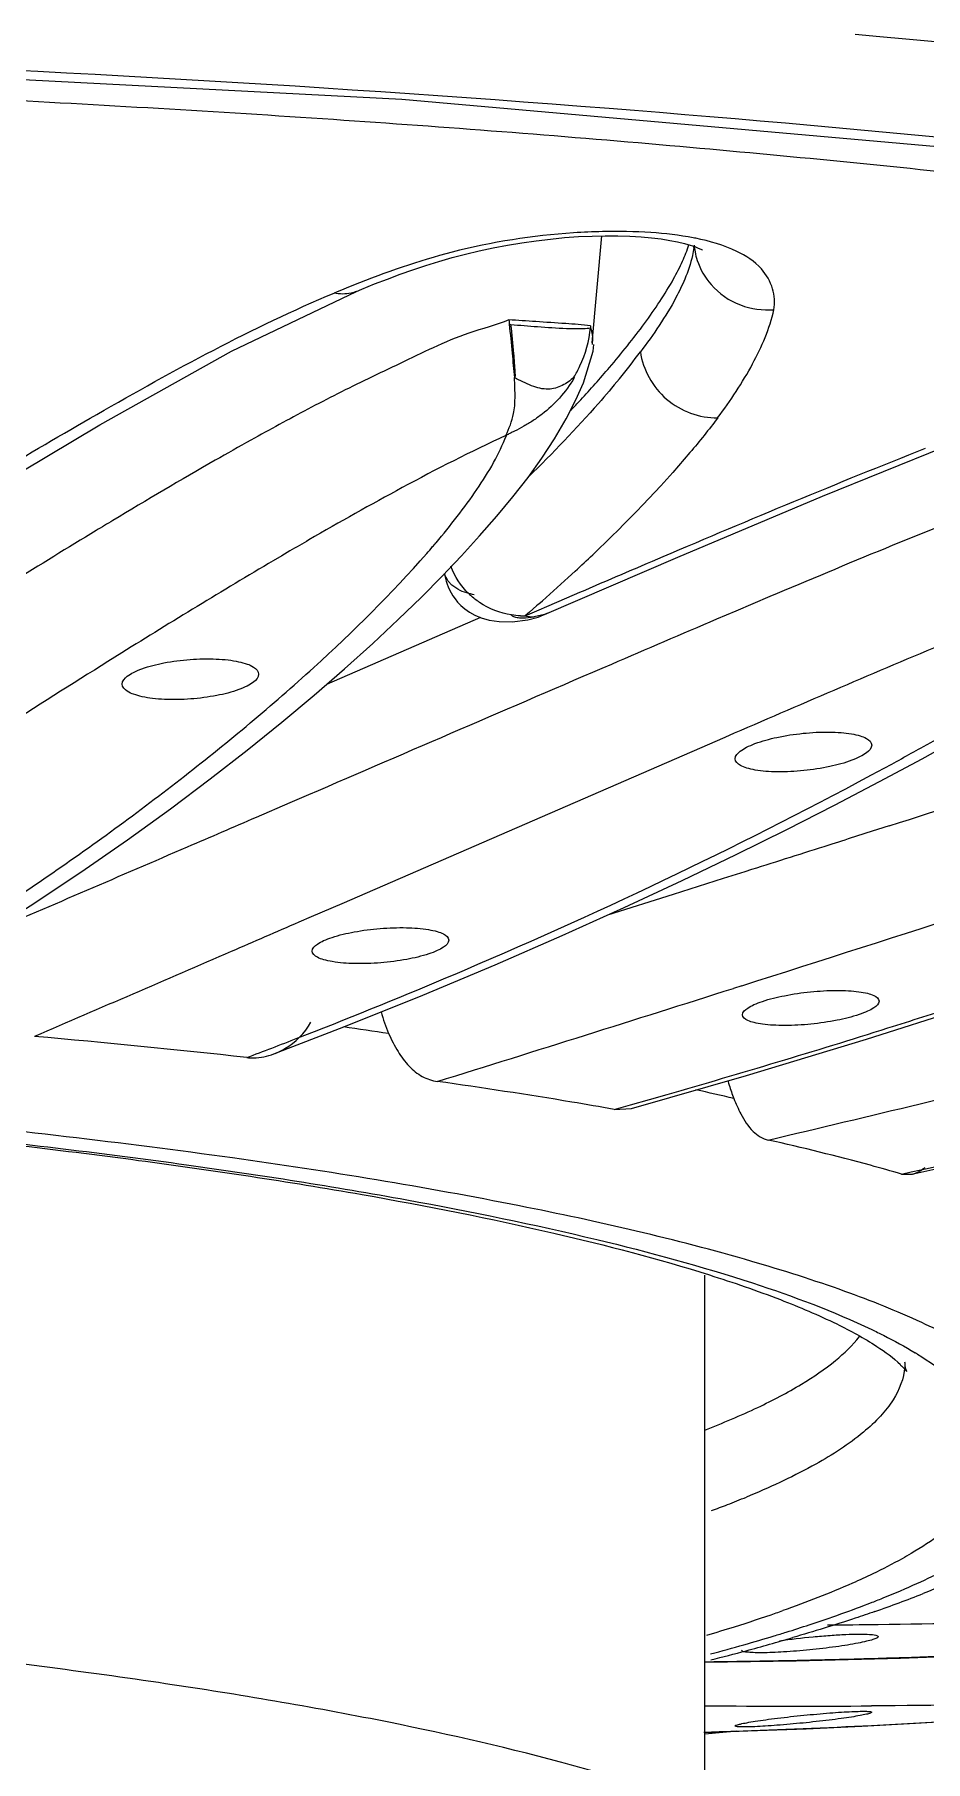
# Model space of a CAD drawing. Header units: millimetres. Extents: x 601 to 1195, y -13 to 407.
# Drawn here: x 769.07 to 772.01, y 296.82 to 302.52 of the extents above; entities that cross this region are included whole.
import ezdxf

# ---------------------------------------------------------------- set-up
doc = ezdxf.new("R2010")
doc.units = ezdxf.units.MM
doc.header["$LTSCALE"] = 0.1

msp = doc.modelspace()

# ---------------------------------------------------------------- linework, layer by layer
for p, q in [((771.8589, 302.508), (771.7779, 302.5153)), ((770.9112, 301.4993), (770.9424, 301.8519)), ((769.722, 301.4716), (770.1343, 301.6686)), ((770.6381, 301.56), (770.6433, 301.5595)), ((770.9112, 301.4993), (770.9106, 301.494)), ((770.9139, 301.4714), (770.9168, 301.4933)), ((771.6695, 300.9933), (772.0716, 301.1559)), ((770.4803, 300.797), (770.54, 300.8623)), ((769.9149, 300.8129), (769.8882, 300.7972)), ((769.8882, 300.7972), (769.8597, 300.7804)), ((770.4169, 300.7303), (770.4803, 300.797)), ((770.855, 300.7466), (770.8316, 300.725)), ((770.7328, 300.6361), (770.7279, 300.6317)), ((770.7352, 300.6383), (770.7328, 300.6361)), ((770.7535, 300.6265), (770.8024, 300.6475)), ((770.8024, 300.6475), (770.8704, 300.6768)), ((771.4964, 300.6623), (771.3846, 300.6149)), ((770.5426, 300.5933), (770.0353, 300.3729)), ((770.6897, 300.599), (770.7127, 300.6089)), ((770.7046, 300.6113), (770.6905, 300.599)), ((770.7279, 300.6317), (770.7046, 300.6113)), ((770.7194, 300.5962), (770.7095, 300.5936)), ((770.7127, 300.6089), (770.7442, 300.6225)), ((770.7541, 300.6039), (770.7194, 300.5962)), ((770.7327, 300.5947), (770.7602, 300.6068)), ((770.7442, 300.6225), (770.7535, 300.6265)), ((770.7631, 300.6083), (770.7541, 300.6039)), ((771.3846, 300.6149), (771.3207, 300.5877)), ((769.3612, 300.4773), (769.315, 300.4484)), ((771.348, 300.1984), (770.0854, 299.6502)), ((771.3791, 300.2119), (771.348, 300.1984)), ((769.9762, 300.0088), (769.9142, 299.9821)), ((769.9142, 299.9821), (769.8038, 299.9345)), ((771.89, 299.9067), (771.8131, 299.8822)), ((771.8131, 299.8822), (771.7754, 299.8702)), ((771.2074, 299.7265), (771.3856, 299.8122)), ((771.3427, 299.7329), (771.1774, 299.6806)), ((771.4135, 299.7553), (771.3427, 299.7329)), ((771.436, 299.7624), (771.4135, 299.7553)), ((771.1774, 299.6806), (770.9618, 299.6127)), ((770.0854, 299.6502), (769.9852, 299.6068)), ((769.9852, 299.6068), (769.9439, 299.5889)), ((770.0925, 299.2442), (770.3526, 299.3489)), ((771.4043, 299.3798), (771.3765, 299.371)), ((771.8152, 299.2039), (772.1725, 299.3174)), ((769.8621, 299.155), (770.0925, 299.2442)), ((769.9408, 299.2074), (769.996, 299.229)), ((771.4191, 299.0841), (771.8152, 299.2039)), ((771.0404, 298.9754), (771.4191, 299.0841)), ((770.9832, 298.9722), (771.0372, 298.9873)), ((771.0372, 298.9873), (771.1003, 299.0052)), ((771.1003, 299.0052), (771.1579, 299.0216)), ((770.9835, 298.9721), (771.0404, 298.9754)), ((771.9639, 298.758), (772.5185, 298.8814)), ((771.9299, 298.759), (771.9622, 298.766)), ((771.93, 298.759), (771.9639, 298.7581)), ((771.9622, 298.766), (771.9944, 298.7729)), ((771.9944, 298.7729), (772.0499, 298.7849)), ((771.2817, 295.5546), (771.2817, 298.4257)), ((771.422, 297.6954), (771.4189, 297.6942)), ((771.4291, 297.6983), (771.422, 297.6954)), ((771.4339, 297.7003), (771.4291, 297.6983)), ((771.583, 297.1541), (771.9264, 297.1632)), ((771.2817, 297.1494), (771.583, 297.1541)), ((771.2817, 296.9184), (771.4236, 296.923)), ((771.3533, 296.9191), (771.2823, 296.9129)), ((771.3853, 296.922), (771.3533, 296.9191))]:
    msp.add_line(p, q)
for points in [[(758.2401, 302.2278), (760.5613, 302.3807), (762.9754, 302.4614), (765.4342, 302.477), (767.8921, 302.4269), (770.2831, 302.3018), (772.5583, 302.1014), (774.6471, 301.8305)], [(770.2361, 301.7094), (770.2782, 301.725), (770.3204, 301.7399), (770.3629, 301.7539), (770.4059, 301.7673), (770.4494, 301.7798), (770.4938, 301.7915), (770.5389, 301.8023), (770.5849, 301.8122), (770.6316, 301.8211), (770.6788, 301.8289), (770.7261, 301.8356), (770.7733, 301.8412), (770.82, 301.8457), (770.8658, 301.849), (770.9106, 301.8511), (770.954, 301.8522), (770.9956, 301.852), (771.0351, 301.8508), (771.0722, 301.8485), (771.1067, 301.8452), (771.1383, 301.8413)], [(771.1383, 301.8413), (771.1669, 301.8367), (771.1924, 301.8317), (771.2147, 301.8264), (771.2335, 301.8211), (771.2488, 301.816), (771.2604, 301.8116), (771.2686, 301.8079), (771.2735, 301.8053), (771.2746, 301.8047)], [(770.1342, 301.6685), (770.1515, 301.6758), (770.1939, 301.693), (770.2361, 301.7094)], [(768.4722, 300.7309), (768.8591, 300.9722), (769.2879, 301.229), (769.722, 301.4716)], [(770.8567, 301.3109), (770.8827, 301.3672), (770.9139, 301.4714)], [(770.7451, 301.1191), (770.7869, 301.1824), (770.8254, 301.248), (770.8567, 301.3109)], [(770.54, 300.8623), (770.5966, 300.9272), (770.6498, 300.9916), (770.6994, 301.0556), (770.7451, 301.1191)], [(770.7539, 300.6038), (771.1926, 300.7925), (771.6695, 300.9933)], [(768.8757, 299.5269), (769.0586, 299.6431), (769.2258, 299.7542), (769.3795, 299.8608), (769.5212, 299.9632), (769.6523, 300.0616), (769.774, 300.1565), (769.8879, 300.2484), (769.9949, 300.3378), (770.0951, 300.4246), (770.1876, 300.5078), (770.2719, 300.5867), (770.348, 300.6607), (770.4169, 300.7303)], [(770.4236, 300.7389), (770.4251, 300.7319), (770.4275, 300.7223), (770.4301, 300.7131)], [(770.4301, 300.7131), (770.4331, 300.7039), (770.4367, 300.6945), (770.4409, 300.685), (770.446, 300.6752), (770.452, 300.6651), (770.459, 300.6549), (770.4674, 300.6444)], [(770.4674, 300.6444), (770.4779, 300.6334), (770.4909, 300.6221), (770.5063, 300.6112), (770.524, 300.6013), (770.545, 300.5925)], [(770.545, 300.5925), (770.5712, 300.585), (770.6042, 300.5799)], [(770.6042, 300.5799), (770.6476, 300.579), (770.6985, 300.5854), (770.7327, 300.5947)], [(771.8579, 300.0527), (771.9979, 300.1279), (772.1302, 300.201), (772.2554, 300.2721), (772.3739, 300.3413)], [(771.3856, 299.8122), (771.5527, 299.8951), (771.7097, 299.9751), (771.8579, 300.0527)], [(770.3526, 299.3489), (770.5915, 299.4491), (770.812, 299.5452), (771.0167, 299.6376), (771.2074, 299.7265)], [(771.9264, 297.1632), (772.2422, 297.1746), (772.5345, 297.1878), (772.8069, 297.2022)], [(771.7996, 296.9392), (771.9759, 296.9486), (772.1455, 296.9587), (772.3093, 296.9693), (772.4684, 296.9806), (772.6236, 296.9924), (772.7756, 297.0048), (772.9258, 297.0178), (773.1007, 297.0341)], [(771.4236, 296.923), (771.6159, 296.9306), (771.7996, 296.9392)]]:
    msp.add_lwpolyline(points)
for centre, radius, start, end in [((770.9919, 299.6728), 2.1934, 91.2304, 93.7291), ((771.09, 301.0409), 0.819, 78.5888, 79.1516), ((770.9333, 301.8567), 0.3157, 352.0266, 352.7652), ((771.4626, 301.8382), 0.2164, 184.6918, 190.521), ((771.6437, 297.8725), 4.108, 111.7096, 112.6678), ((771.4747, 301.6644), 0.8431, 186.1217, 187.1118), ((771.55, 301.5), 0.6465, 175.1446, 175.6735), ((768.9503, 303.0566), 2.648, 320.7392, 323.1726), ((780.9707, 281.5872), 22.5605, 121.05943, 121.22247), ((777.6593, 287.6038), 15.312, 120.11393, 120.38271), ((768.0468, 302.8332), 3.0809, 318.8196, 319.3724), ((768.1823, 302.7168), 2.9023, 319.3747, 319.7119), ((782.1521, 280.0036), 24.1408, 120.61032, 121.99496), ((766.7152, 305.2191), 6.0944, 312.78775, 313.53022), ((765.872, 306.1372), 7.341, 311.48945, 312.50126), ((770.6779, 300.8496), 0.2484, 225.557, 227.4237), ((770.6822, 300.8488), 0.2499, 268.3261, 271.7514), ((770.7151, 300.7078), 0.1117, 256.9202, 262.0483), ((770.7153, 300.7101), 0.1141, 262.1076, 267.1522), ((770.7152, 300.7049), 0.1088, 267.0595, 272.2542), ((793.0972, 262.4475), 44.8293, 122.03969, 122.57827), ((611.3786, 802.0454), 527.1689, 287.726767, 287.847889), ((697.3425, 532.1969), 244.3132, 287.646475, 288.034583), ((717.3318, 469.5393), 178.5443, 287.291308, 287.619635), ((763.7023, 325.177), 27.1969, 287.51117, 288.01986), ((766.5894, 270.6382), 28.6819, 83.62725, 85.03183), ((767.112, 278.619), 20.8389, 81.36685, 81.77977), ((763.3554, 326.2927), 28.3653, 285.96637, 287.5013), ((762.8329, 317.4496), 19.578, 290.76164, 291.01901), ((762.8984, 317.2793), 19.3956, 291.01898, 291.29037), ((736.2979, 447.4448), 152.6851, 283.326217, 283.712397), ((768.9521, 288.6388), 10.6491, 76.83491, 77.52267), ((771.947, 298.8366), 0.0803, 282.1683, 285.5384), ((771.2966, 297.0435), 1.315, 58.56, 58.9335), ((770.2621, 300.5229), 3.0562, 290.9794, 292.2429), ((770.1069, 300.9252), 3.4874, 290.0711, 290.9926), ((770.5284, 301.1022), 4.0069, 289.1449, 291.5764), ((769.9885, 301.7118), 4.6578, 287.3824, 289.1617), ((770.146, 301.2552), 4.1748, 289.1769, 289.4933), ((771.0987, 353.8163), 56.5469, 270.76477, 271.92938), ((769.7182, 302.5623), 5.5502, 286.4351, 287.4231), ((769.7005, 303.1943), 6.2267, 285.94099, 286.89505), ((769.5182, 304.2593), 7.3225, 285.03934, 286.28909), ((769.8762, 302.6112), 5.6177, 286.9088, 287.3394), ((771.0439, 356.9624), 59.6934, 270.616859, 270.777066), ((769.4684, 304.0114), 7.0761, 285.01211, 285.93111), ((769.2481, 305.2536), 8.3528, 284.23503, 285.05903), ((770.8942, 330.306), 33.1571, 271.21668, 271.65794), ((770.8709, 331.1184), 33.9698, 271.65766, 272.02866), ((770.9191, 329.0005), 31.8513, 270.65098, 270.86905), ((770.9108, 329.5382), 32.3891, 270.86941, 271.21631), ((771.6078, 329.4722), 32.4674, 269.4246, 270.39507), ((770.3751, 325.5931), 28.6885, 272.90938, 275.4401), ((770.4847, 323.4116), 26.5043, 271.93577, 272.91213), ((770.5125, 322.6186), 25.7108, 271.7088, 271.93349)]:
    msp.add_arc(centre, radius, start, end)
for points, knots in [([(781.4216, 300.4848), (781.3615, 300.6171), (781.211, 300.8058), (780.9535, 301.0223), (780.5912, 301.2688), (780.0071, 301.5604), (779.1555, 301.8821), (778.1145, 302.1861), (776.3713, 302.5885), (774.3864, 302.9018), (772.1903, 303.1464), (770.338, 303.3015), (768.3831, 303.411), (766.3589, 303.471), (764.3034, 303.4837), (761.6125, 303.4382), (759.6125, 303.3303), (758.3023, 303.222)], [0, 0, 0, 0, 0.018393, 0.029661, 0.042617, 0.073719, 0.112006, 0.15771, 0.210843, 0.338317, 0.411693, 0.490465, 0.573513, 0.659442, 0.7467, 0.833621, 1, 1, 1, 1]), ([(758.8632, 302.2985), (760.8824, 302.446), (764.9217, 302.559), (768.9608, 302.4305), (770.967, 302.2722)], [0, 0, 0, 0, 0.501509, 1, 1, 1, 1]), ([(780.284, 298.7453), (780.4267, 298.8231), (780.6765, 298.9769), (780.9755, 299.2391), (781.129, 299.4798), (781.1736, 299.67), (781.1723, 299.858), (781.0762, 300.1043), (780.8882, 300.3164), (780.6869, 300.4831), (780.4174, 300.667), (779.9955, 300.8891), (779.3894, 301.1375), (778.6603, 301.3778), (777.809, 301.6071), (776.441, 301.9118), (774.4459, 302.2404), (772.7676, 302.4262), (771.8589, 302.508)], [0, 0, 0, 0, 0.04264, 0.076686, 0.103723, 0.115743, 0.127516, 0.152575, 0.18297, 0.200975, 0.221126, 0.268465, 0.325749, 0.392874, 0.469781, 0.557028, 0.76059, 1, 1, 1, 1]), ([(767.7208, 302.3543), (768.116, 302.3408), (768.8954, 302.3072), (770.0443, 302.2402), (771.1501, 302.1553), (772.52, 302.0206), (774.0824, 301.8242), (775.2863, 301.6173), (775.8432, 301.5024)], [0, 0, 0, 0, 0.1451, 0.286256, 0.42227, 0.552039, 0.791322, 1, 1, 1, 1]), ([(770.967, 302.2722), (771.8523, 302.2024), (773.4983, 302.0392), (775.1342, 301.7903), (775.8864, 301.6485)], [0, 0, 0, 0, 0.537057, 1, 1, 1, 1]), ([(770.8493, 301.8615), (770.7145, 301.8527), (770.4663, 301.8138), (770.2303, 301.7314), (770.1241, 301.6891)], [0, 0, 0, 0, 0.54178, 1, 1, 1, 1]), ([(771.2441, 301.8452), (771.1979, 301.854), (771.0981, 301.8651), (770.9979, 301.8667), (770.9448, 301.8656)], [0, 0, 0, 0, 0.470088, 1, 1, 1, 1]), ([(771.5096, 301.6083), (771.5131, 301.6311), (771.5104, 301.6809), (771.4678, 301.7536), (771.3765, 301.812), (771.2985, 301.8343), (771.252, 301.8436)], [0, 0, 0, 0, 0.179106, 0.37375, 0.631661, 1, 1, 1, 1]), ([(771.2459, 301.813), (771.2447, 301.8042), (771.2382, 301.7686), (771.2264, 301.7342), (771.2159, 301.709)], [0, 0, 0, 0, 0.244237, 1, 1, 1, 1]), ([(771.2498, 301.7987), (771.2515, 301.7893), (771.2614, 301.7502), (771.2823, 301.7141), (771.3025, 301.691)], [0, 0, 0, 0, 0.236994, 1, 1, 1, 1]), ([(768.6181, 300.8674), (768.7246, 300.9335), (768.9431, 301.068), (769.4172, 301.3456), (769.7907, 301.5497), (770.0608, 301.6631)], [0, 0, 0, 0, 0.228126, 0.466929, 1, 1, 1, 1]), ([(770.1342, 301.6685), (770.1283, 301.6661), (770.1046, 301.6584), (770.0786, 301.6592), (770.0605, 301.6632)], [0, 0, 0, 0, 0.253732, 1, 1, 1, 1]), ([(770.9678, 301.4178), (771.0079, 301.4649), (771.0835, 301.5587), (771.1508, 301.6589), (771.1793, 301.7101)], [0, 0, 0, 0, 0.514099, 1, 1, 1, 1]), ([(771.2159, 301.709), (771.2073, 301.6882), (771.1664, 301.6037), (771.1124, 301.5264), (771.0699, 301.4692)], [0, 0, 0, 0, 0.239454, 1, 1, 1, 1]), ([(771.3025, 301.691), (771.3284, 301.6613), (771.3943, 301.6161), (771.4727, 301.6053), (771.5096, 301.6083)], [0, 0, 0, 0, 0.515738, 1, 1, 1, 1]), ([(771.3243, 301.252), (771.3667, 301.3084), (771.4416, 301.4204), (771.4955, 301.5459), (771.5096, 301.6083)], [0, 0, 0, 0, 0.524586, 1, 1, 1, 1]), ([(770.6365, 301.5745), (770.5937, 301.5568), (770.5069, 301.536), (770.3884, 301.4844), (770.2791, 301.4316), (770.1738, 301.3816), (770.0724, 301.3317), (769.9432, 301.2646), (769.8485, 301.2128), (769.7863, 301.1781)], [0, 0, 0, 0, 0.147853, 0.283111, 0.411675, 0.535414, 0.655364, 0.772486, 1, 1, 1, 1]), ([(770.9058, 301.5547), (770.8786, 301.5591), (770.818, 301.5621), (770.7283, 301.5692), (770.6659, 301.5728), (770.6364, 301.5745)], [0, 0, 0, 0, 0.305589, 0.672443, 1, 1, 1, 1]), ([(770.6564, 301.384), (770.6526, 301.4109), (770.6488, 301.4698), (770.6422, 301.5284), (770.6381, 301.56)], [0, 0, 0, 0, 0.459915, 1, 1, 1, 1]), ([(770.6565, 301.3833), (770.6563, 301.3861), (770.6584, 301.3904), (770.6575, 301.3964), (770.6571, 301.4062), (770.6559, 301.4213), (770.6545, 301.4419), (770.6511, 301.4882), (770.6475, 301.5275), (770.6433, 301.5595)], [0, 0, 0, 0, 0.047822, 0.074825, 0.102126, 0.214268, 0.331043, 0.452912, 1, 1, 1, 1]), ([(770.6433, 301.5595), (770.6724, 301.557), (770.7333, 301.5521), (770.8131, 301.5466), (770.8714, 301.5455), (770.8979, 301.5472), (770.9054, 301.5488)], [0, 0, 0, 0, 0.333461, 0.698479, 0.91263, 1, 1, 1, 1]), ([(770.8507, 301.3853), (770.8579, 301.3974), (770.8848, 301.4484), (770.9018, 301.5053), (770.9053, 301.5488)], [0, 0, 0, 0, 0.243805, 1, 1, 1, 1]), ([(770.9054, 301.5488), (770.9069, 301.5446), (770.9115, 301.5285), (770.9122, 301.5114), (770.9111, 301.4993)], [0, 0, 0, 0, 0.268618, 1, 1, 1, 1]), ([(771.0699, 301.4692), (771.0776, 301.4104), (771.1417, 301.2959), (771.2646, 301.2509), (771.3243, 301.252)], [0, 0, 0, 0, 0.498205, 1, 1, 1, 1]), ([(770.6268, 301.1932), (770.6367, 301.2167), (770.6538, 301.2566), (770.6577, 301.3223), (770.6559, 301.3618), (770.6546, 301.3843)], [0, 0, 0, 0, 0.391984, 0.654989, 1, 1, 1, 1]), ([(770.852, 301.3843), (770.838, 301.3603), (770.8059, 301.3167), (770.7572, 301.2717), (770.7166, 301.2423), (770.686, 301.2237), (770.6601, 301.2103), (770.6405, 301.2008), (770.6313, 301.1961), (770.6275, 301.1932)], [0, 0, 0, 0, 0.278818, 0.538221, 0.661033, 0.780963, 0.897108, 0.952409, 1, 1, 1, 1]), ([(770.8507, 301.3853), (770.839, 301.375), (770.8135, 301.3562), (770.7634, 301.3412), (770.7083, 301.3569), (770.6729, 301.3741), (770.6546, 301.3843)], [0, 0, 0, 0, 0.219207, 0.443375, 0.70589, 1, 1, 1, 1]), ([(771.0006, 301.3808), (770.978, 301.3532), (770.8831, 301.2411), (770.7811, 301.1353), (770.7015, 301.0578)], [0, 0, 0, 0, 0.242772, 1, 1, 1, 1]), ([(770.8402, 301.2762), (770.8512, 301.2879), (770.8947, 301.3343), (770.937, 301.3817), (770.9678, 301.4178)], [0, 0, 0, 0, 0.252942, 1, 1, 1, 1]), ([(773.1609, 301.2816), (773.1194, 301.2683), (773.0358, 301.2523), (772.9164, 301.2157), (772.8033, 301.1752), (772.6928, 301.1364), (772.5848, 301.0981), (772.4447, 301.0471), (772.2087, 300.9559), (771.881, 300.8242), (771.6231, 300.7159), (771.4964, 300.6623)], [0, 0, 0, 0, 0.073482, 0.143185, 0.210585, 0.276341, 0.340734, 0.404003, 0.527922, 0.767792, 1, 1, 1, 1]), ([(771.3251, 301.252), (771.2955, 301.2129), (771.1677, 301.0538), (771.0249, 300.9073), (770.9126, 300.8006)], [0, 0, 0, 0, 0.240325, 1, 1, 1, 1]), ([(769.7863, 301.1781), (769.747, 301.1563), (769.5941, 301.07), (769.443, 300.9806), (769.3311, 300.9133)], [0, 0, 0, 0, 0.256319, 1, 1, 1, 1]), ([(770.6268, 301.1932), (770.5107, 301.1406), (770.2924, 301.0283), (770.0788, 300.9081), (769.977, 300.8491)], [0, 0, 0, 0, 0.520013, 1, 1, 1, 1]), ([(770.3962, 300.8401), (770.4438, 300.8963), (770.511, 300.9819), (770.5869, 301.1014), (770.616, 301.1627), (770.628, 301.1933)], [0, 0, 0, 0, 0.521604, 0.767842, 1, 1, 1, 1]), ([(770.8704, 300.6768), (770.9616, 300.7161), (771.3395, 300.8785), (771.719, 301.0369), (772.0091, 301.1513)], [0, 0, 0, 0, 0.241668, 1, 1, 1, 1]), ([(769.2762, 300.8801), (769.0893, 300.7668), (768.7295, 300.5418), (768.3719, 300.3134), (768.1989, 300.2017)], [0, 0, 0, 0, 0.514889, 1, 1, 1, 1]), ([(768.6038, 299.412), (768.7734, 299.5136), (769.1018, 299.7232), (769.5663, 300.0624), (769.9915, 300.4169), (770.2495, 300.6719), (770.3656, 300.8046)], [0, 0, 0, 0, 0.263307, 0.518334, 0.76523, 1, 1, 1, 1]), ([(770.443, 300.7061), (770.4408, 300.7085), (770.4326, 300.7181), (770.4267, 300.7298), (770.4242, 300.7388)], [0, 0, 0, 0, 0.259526, 1, 1, 1, 1]), ([(770.5225, 300.6686), (770.5141, 300.67), (770.4854, 300.6765), (770.4575, 300.6907), (770.443, 300.7061)], [0, 0, 0, 0, 0.286024, 1, 1, 1, 1]), ([(770.6447, 300.6018), (770.6075, 300.6076), (770.5587, 300.6269), (770.5191, 300.6581), (770.5098, 300.6667)], [0, 0, 0, 0, 0.748013, 1, 1, 1, 1]), ([(771.3207, 300.5877), (771.2051, 300.5384), (770.7567, 300.3459), (770.3089, 300.1523), (769.9762, 300.0088)], [0, 0, 0, 0, 0.257554, 1, 1, 1, 1]), ([(770.7095, 300.5936), (770.6971, 300.591), (770.6786, 300.5897), (770.6574, 300.5936), (770.649, 300.5972), (770.6464, 300.5996)], [0, 0, 0, 0, 0.587717, 0.837954, 1, 1, 1, 1]), ([(772.3223, 300.6124), (772.2412, 300.579), (771.9259, 300.4474), (771.612, 300.3127), (771.3791, 300.2119)], [0, 0, 0, 0, 0.256944, 1, 1, 1, 1]), ([(769.3618, 300.3739), (769.3618, 300.3842), (769.3767, 300.4002), (769.4008, 300.414), (769.441, 300.4308), (769.5033, 300.4462), (769.5856, 300.4568), (769.6566, 300.4583), (769.71, 300.4542), (769.744, 300.4489), (769.7722, 300.4411), (769.7966, 300.4312), (769.8118, 300.4163), (769.8118, 300.4066)], [0, 0, 0, 0, 0.063609, 0.113111, 0.17476, 0.328289, 0.505676, 0.682374, 0.762586, 0.83359, 0.893216, 0.940275, 1, 1, 1, 1]), ([(769.8118, 300.4066), (769.8118, 300.3962), (769.7969, 300.3802), (769.7728, 300.3664), (769.7326, 300.3496), (769.6703, 300.3341), (769.588, 300.3235), (769.517, 300.322), (769.4636, 300.3262), (769.4296, 300.3315), (769.4013, 300.3393), (769.377, 300.3493), (769.3618, 300.3641), (769.3618, 300.3739)], [0, 0, 0, 0, 0.063653, 0.113181, 0.174824, 0.328342, 0.505719, 0.6824, 0.762593, 0.833603, 0.893211, 0.940282, 1, 1, 1, 1]), ([(771.8735, 300.0973), (771.9167, 300.1207), (772.0864, 300.2141), (772.2538, 300.3114), (772.377, 300.3868)], [0, 0, 0, 0, 0.254047, 1, 1, 1, 1]), ([(771.3819, 300.1277), (771.3819, 300.1379), (771.3972, 300.1532), (771.421, 300.1669), (771.4613, 300.1841), (771.5233, 300.2006), (771.6054, 300.2132), (771.6763, 300.2169), (771.7297, 300.2147), (771.7637, 300.2109), (771.7921, 300.2044), (771.8162, 300.196), (771.8319, 300.1823), (771.8319, 300.173)], [0, 0, 0, 0, 0.062571, 0.112354, 0.174527, 0.329297, 0.507758, 0.685304, 0.765788, 0.836885, 0.896326, 0.94281, 1, 1, 1, 1]), ([(771.8319, 300.173), (771.8319, 300.1628), (771.8166, 300.1474), (771.7928, 300.1337), (771.7526, 300.1165), (771.6905, 300.1), (771.6084, 300.0873), (771.5375, 300.0836), (771.4841, 300.0859), (771.4501, 300.0897), (771.4217, 300.0962), (771.3976, 300.1047), (771.3819, 300.1184), (771.3819, 300.1277)], [0, 0, 0, 0, 0.062613, 0.112432, 0.174608, 0.329368, 0.507807, 0.685324, 0.765786, 0.836884, 0.896306, 0.942804, 1, 1, 1, 1]), ([(769.996, 299.229), (770.1616, 299.2941), (770.7999, 299.5555), (771.4237, 299.853), (771.8735, 300.0973)], [0, 0, 0, 0, 0.257946, 1, 1, 1, 1]), ([(769.8038, 299.9345), (769.7279, 299.9018), (769.431, 299.7738), (769.134, 299.6459), (768.9129, 299.5507)], [0, 0, 0, 0, 0.255581, 1, 1, 1, 1]), ([(771.7754, 299.8702), (771.747, 299.8612), (771.6339, 299.8252), (771.5207, 299.7892), (771.436, 299.7624)], [0, 0, 0, 0, 0.251142, 1, 1, 1, 1]), ([(769.9439, 299.5889), (769.8697, 299.5567), (769.5796, 299.431), (769.2894, 299.3056), (769.0733, 299.2123)], [0, 0, 0, 0, 0.255593, 1, 1, 1, 1]), ([(769.9881, 299.4939), (769.9881, 299.5034), (770.004, 299.5174), (770.0273, 299.5295), (770.0679, 299.5448), (770.13, 299.5591), (770.2121, 299.5697), (770.2945, 299.5724), (770.3572, 299.5683), (770.3984, 299.5593), (770.4219, 299.5514), (770.4381, 299.5388), (770.4381, 299.5299)], [0, 0, 0, 0, 0.059481, 0.108614, 0.170611, 0.326167, 0.506216, 0.685472, 0.838327, 0.898168, 0.944738, 1, 1, 1, 1]), ([(770.4381, 299.5299), (770.4381, 299.5204), (770.4222, 299.5064), (770.3989, 299.4943), (770.3583, 299.4789), (770.2962, 299.4646), (770.2141, 299.4539), (770.1318, 299.4513), (770.069, 299.4554), (770.0278, 299.4645), (770.0043, 299.4724), (769.9881, 299.485), (769.9881, 299.4939)], [0, 0, 0, 0, 0.059536, 0.108686, 0.170691, 0.326235, 0.506262, 0.6855, 0.838348, 0.89819, 0.944762, 1, 1, 1, 1]), ([(771.4062, 299.284), (771.4062, 299.2933), (771.4225, 299.3067), (771.4455, 299.3185), (771.4862, 299.3339), (771.5481, 299.3489), (771.6302, 299.3608), (771.7008, 299.3649), (771.7541, 299.3637), (771.7879, 299.3608), (771.8164, 299.3556), (771.8395, 299.349), (771.8562, 299.3374), (771.8562, 299.3289)], [0, 0, 0, 0, 0.05831, 0.107581, 0.169955, 0.326548, 0.507606, 0.687659, 0.769149, 0.841, 0.900752, 0.946917, 1, 1, 1, 1]), ([(771.8562, 299.3289), (771.8562, 299.3196), (771.84, 299.3062), (771.8169, 299.2944), (771.7763, 299.2789), (771.7143, 299.2639), (771.6322, 299.252), (771.5616, 299.2479), (771.5083, 299.2492), (771.4745, 299.2521), (771.4461, 299.2573), (771.4229, 299.264), (771.4062, 299.2755), (771.4062, 299.284)], [0, 0, 0, 0, 0.05836, 0.107649, 0.170033, 0.326619, 0.507656, 0.687687, 0.769169, 0.841015, 0.900765, 0.946932, 1, 1, 1, 1]), ([(769.8621, 299.155), (769.8745, 299.1597), (769.9232, 299.1832), (769.9636, 299.2237), (769.9836, 299.2591)], [0, 0, 0, 0, 0.246206, 1, 1, 1, 1]), ([(770.2401, 299.2218), (770.2493, 299.2015), (770.2687, 299.1636), (770.3046, 299.1142), (770.3485, 299.0784), (770.3832, 299.0665), (770.4005, 299.0641)], [0, 0, 0, 0, 0.285122, 0.543212, 0.776919, 1, 1, 1, 1]), ([(769.7729, 299.1429), (769.7802, 299.1421), (769.8104, 299.1407), (769.8408, 299.147), (769.8621, 299.155)], [0, 0, 0, 0, 0.243655, 1, 1, 1, 1]), ([(771.997, 298.2692), (771.9143, 298.3075), (771.7294, 298.381), (771.2898, 298.5203), (770.6168, 298.6741), (769.6784, 298.8267), (768.5901, 298.9511), (767.3847, 299.0435), (766.099, 299.1005), (764.7718, 299.1203), (763.4438, 299.1022), (762.1553, 299.0468), (760.9456, 298.9561), (759.8513, 298.8328), (759.0285, 298.7015), (758.4541, 298.5796), (758.0917, 298.4871), (757.7797, 298.39), (757.5204, 298.2891), (757.3149, 298.1852), (757.164, 298.0783), (757.0661, 297.9668), (757.0403, 297.8811), (757.0403, 297.8428)], [0, 0, 0, 0, 0.017857, 0.038909, 0.090239, 0.152839, 0.225005, 0.304669, 0.389497, 0.476981, 0.564523, 0.649525, 0.729473, 0.802023, 0.865094, 0.892523, 0.916974, 0.938312, 0.95646, 0.971408, 0.98329, 0.992502, 1, 1, 1, 1]), ([(758.1863, 298.4264), (758.355, 298.4797), (758.7347, 298.5784), (759.3629, 298.7023), (760.0947, 298.8125), (761.2309, 298.9422), (762.7899, 299.0485), (764.7416, 299.0911), (766.6934, 299.0485), (768.2524, 298.9422), (769.3886, 298.8125), (770.1205, 298.7023), (770.7487, 298.5784), (771.1284, 298.4797), (771.2971, 298.4264)], [0, 0, 0, 0, 0.040185, 0.088979, 0.145346, 0.208201, 0.348615, 0.499996, 0.651377, 0.791792, 0.854649, 0.911017, 0.959813, 1, 1, 1, 1]), ([(765.9488, 299.0645), (766.5913, 299.0473), (767.53, 299.0019), (768.7379, 298.8947), (769.5472, 298.798), (770.2698, 298.6848), (770.8931, 298.5573), (771.4061, 298.4183), (771.7053, 298.307), (771.832, 298.2464)], [0, 0, 0, 0, 0.323165, 0.472317, 0.609675, 0.732911, 0.840015, 0.929386, 1, 1, 1, 1]), ([(770.9835, 298.9721), (770.937, 298.9804), (770.7431, 299.0137), (770.5486, 299.0433), (770.4005, 299.0641)], [0, 0, 0, 0, 0.239704, 1, 1, 1, 1]), ([(771.3584, 299.0666), (771.3597, 299.0615), (771.3651, 299.0417), (771.3718, 299.0222), (771.3776, 299.008)], [0, 0, 0, 0, 0.255887, 1, 1, 1, 1]), ([(771.3776, 299.008), (771.3846, 298.9908), (771.4018, 298.9524), (771.4343, 298.8995), (771.4725, 298.8752), (771.4912, 298.871)], [0, 0, 0, 0, 0.304118, 0.686859, 1, 1, 1, 1]), ([(771.93, 298.759), (771.896, 298.7689), (771.7507, 298.8098), (771.6039, 298.8456), (771.4912, 298.871)], [0, 0, 0, 0, 0.23463, 1, 1, 1, 1]), ([(771.9685, 298.7592), (771.9719, 298.7601), (771.9861, 298.7651), (771.999, 298.7735), (772.0077, 298.781)], [0, 0, 0, 0, 0.235745, 1, 1, 1, 1]), ([(771.2971, 298.4264), (771.3758, 298.4016), (771.5177, 298.3527), (771.7027, 298.2747), (771.8353, 298.2027), (771.9033, 298.1537), (771.9268, 298.1308)], [0, 0, 0, 0, 0.353809, 0.64302, 0.85931, 1, 1, 1, 1]), ([(771.832, 298.2464), (771.8449, 298.2402), (771.8935, 298.2163), (771.9411, 298.1904), (771.9752, 298.1699)], [0, 0, 0, 0, 0.26493, 1, 1, 1, 1]), ([(772.4432, 297.8428), (772.4432, 297.8802), (772.4188, 297.9635), (772.3254, 298.0727), (772.181, 298.1775), (772.0636, 298.2383), (771.997, 298.2692)], [0, 0, 0, 0, 0.17396, 0.386205, 0.658463, 1, 1, 1, 1]), ([(771.2817, 297.915), (771.341, 297.938), (771.4497, 297.9837), (771.5947, 298.0594), (771.7085, 298.1365), (771.7688, 298.1943), (771.792, 298.2236)], [0, 0, 0, 0, 0.316457, 0.587337, 0.813916, 1, 1, 1, 1]), ([(771.9269, 298.1294), (771.9305, 298.126), (771.9371, 298.1193), (771.9425, 298.1144), (771.9493, 298.1054), (771.9458, 298.1122), (771.9444, 298.1174), (771.9421, 298.1273), (771.9417, 298.1345), (771.9417, 298.1387)], [0, 0, 0, 0, 0.240559, 0.39993, 0.487593, 0.540159, 0.645944, 0.799883, 1, 1, 1, 1]), ([(771.9825, 298.1654), (772.0218, 298.1414), (772.0843, 298.0988), (772.1584, 298.0302), (772.2058, 297.969), (772.235, 297.9066), (772.2417, 297.8634), (772.2417, 297.8428)], [0, 0, 0, 0, 0.320739, 0.524603, 0.701089, 0.856476, 1, 1, 1, 1]), ([(771.9411, 298.1231), (771.9381, 298.085), (771.9143, 298.0256), (771.8602, 297.9577), (771.7782, 297.8815), (771.6359, 297.7906), (771.5069, 297.7307), (771.4339, 297.7003)], [0, 0, 0, 0, 0.167212, 0.266234, 0.37937, 0.654305, 1, 1, 1, 1]), ([(772.0912, 297.5961), (772.0818, 297.5884), (772.0404, 297.5565), (771.9963, 297.5281), (771.9617, 297.5077)], [0, 0, 0, 0, 0.231382, 1, 1, 1, 1]), ([(771.9812, 297.4092), (772.0467, 297.439), (772.1629, 297.4979), (772.2706, 297.5724), (772.314, 297.611)], [0, 0, 0, 0, 0.55351, 1, 1, 1, 1]), ([(771.9617, 297.5077), (771.9519, 297.502), (771.9106, 297.4784), (771.8682, 297.4567), (771.8355, 297.441)], [0, 0, 0, 0, 0.237151, 1, 1, 1, 1]), ([(772.3579, 297.5447), (772.3308, 297.5291), (772.2154, 297.4662), (772.095, 297.4129), (772.0019, 297.376)], [0, 0, 0, 0, 0.237828, 1, 1, 1, 1]), ([(771.8355, 297.441), (771.8134, 297.4303), (771.7164, 297.3857), (771.6167, 297.3472), (771.5391, 297.3197)], [0, 0, 0, 0, 0.229604, 1, 1, 1, 1]), ([(771.8337, 297.3473), (771.8467, 297.3523), (771.8962, 297.372), (771.9453, 297.3929), (771.9812, 297.4092)], [0, 0, 0, 0, 0.260342, 1, 1, 1, 1]), ([(771.2817, 296.668), (771.209, 296.6962), (771.0517, 296.7507), (770.6933, 296.8547), (770.1672, 296.9723), (769.4508, 297.0923), (768.6347, 297.1945), (767.7361, 297.2765), (766.43, 297.3579), (764.7417, 297.397), (763.0535, 297.3579), (761.7474, 297.2765), (760.8488, 297.1945), (760.0327, 297.0923), (759.3163, 296.9723), (758.7901, 296.8547), (758.4318, 296.7507), (758.2745, 296.6962), (758.2017, 296.668)], [0, 0, 0, 0, 0.017715, 0.037795, 0.084741, 0.140075, 0.202752, 0.271531, 0.345018, 0.5, 0.654982, 0.728469, 0.797248, 0.859925, 0.915259, 0.962205, 0.982285, 1, 1, 1, 1]), ([(771.5504, 297.2488), (771.5757, 297.2567), (771.6709, 297.2872), (771.7652, 297.3206), (771.8337, 297.3473)], [0, 0, 0, 0, 0.264683, 1, 1, 1, 1]), ([(771.8425, 297.3169), (771.8209, 297.3094), (771.7314, 297.2789), (771.6409, 297.2509), (771.572, 297.2308)], [0, 0, 0, 0, 0.241013, 1, 1, 1, 1]), ([(771.8533, 297.234), (771.8533, 297.2319), (771.8461, 297.2277), (771.8341, 297.2234), (771.8127, 297.2177), (771.7851, 297.212), (771.7512, 297.206), (771.6982, 297.1982), (771.6278, 297.1899), (771.5463, 297.1832), (771.4838, 297.1806), (771.4437, 297.1808), (771.4225, 297.1824), (771.4108, 297.1839), (771.4033, 297.1872), (771.4033, 297.1891)], [0, 0, 0, 0, 0.013734, 0.044068, 0.091473, 0.154307, 0.230305, 0.31648, 0.505914, 0.693973, 0.852754, 0.91361, 0.959065, 0.987587, 1, 1, 1, 1]), ([(771.528, 297.2203), (771.5648, 297.2257), (771.6205, 297.2322), (771.6934, 297.2383), (771.7444, 297.2413), (771.787, 297.2426), (771.8219, 297.2419), (771.8399, 297.2402), (771.8533, 297.2369), (771.8533, 297.234)], [0, 0, 0, 0, 0.34052, 0.512267, 0.670463, 0.805341, 0.908506, 0.973855, 1, 1, 1, 1]), ([(772.9953, 297.0315), (772.8154, 297.0262), (772.4276, 297.013), (772.0397, 297.007), (771.8316, 297.0056)], [0, 0, 0, 0, 0.463802, 1, 1, 1, 1]), ([(771.3819, 296.9395), (771.3819, 296.94), (771.3836, 296.9413), (771.3891, 296.9435), (771.4018, 296.9468), (771.4223, 296.9508), (771.4503, 296.9555), (771.4841, 296.9604), (771.5374, 296.9673), (771.6078, 296.975), (771.6782, 296.9814), (771.7309, 296.9851), (771.7645, 296.987), (771.7914, 296.9879), (771.8131, 296.9882), (771.8235, 296.9871), (771.8319, 296.9863), (771.8319, 296.9847)], [0, 0, 0, 0, 0.003812, 0.011748, 0.04114, 0.088173, 0.151051, 0.227439, 0.314269, 0.505415, 0.695063, 0.780289, 0.854846, 0.915935, 0.961393, 0.989495, 1, 1, 1, 1]), ([(771.8319, 296.9847), (771.8319, 296.9841), (771.8302, 296.9829), (771.8248, 296.9806), (771.812, 296.9773), (771.7915, 296.9733), (771.7636, 296.9686), (771.7297, 296.9637), (771.6764, 296.9568), (771.606, 296.949), (771.5356, 296.9427), (771.4829, 296.9389), (771.4493, 296.9371), (771.4224, 296.9362), (771.4007, 296.936), (771.3904, 296.937), (771.3819, 296.9379), (771.3819, 296.9395)], [0, 0, 0, 0, 0.003809, 0.011746, 0.041143, 0.088182, 0.151066, 0.227456, 0.314281, 0.505399, 0.695032, 0.780259, 0.854819, 0.915913, 0.961377, 0.989484, 1, 1, 1, 1])]:
    msp.add_open_spline(points, degree=3, knots=knots)
for points in [[(771.2086, 301.7681), (771.2165, 301.7858), (771.2237, 301.8038), (771.2295, 301.8222)], [(771.1793, 301.7101), (771.1898, 301.729), (771.1997, 301.7484), (771.2086, 301.7681)], [(770.5039, 300.6722), (770.4783, 300.6974), (770.4577, 300.7288), (770.4451, 300.7624)], [(770.6464, 300.5996), (770.6457, 300.6002), (770.6452, 300.6011), (770.6447, 300.6018)], [(770.6749, 300.599), (770.6648, 300.5993), (770.6547, 300.6003), (770.6447, 300.6018)], [(770.2157, 299.2938), (770.2215, 299.2691), (770.2296, 299.2449), (770.2401, 299.2218)]]:
    msp.add_open_spline(points, degree=3)

doc.saveas('drawing.dxf')
